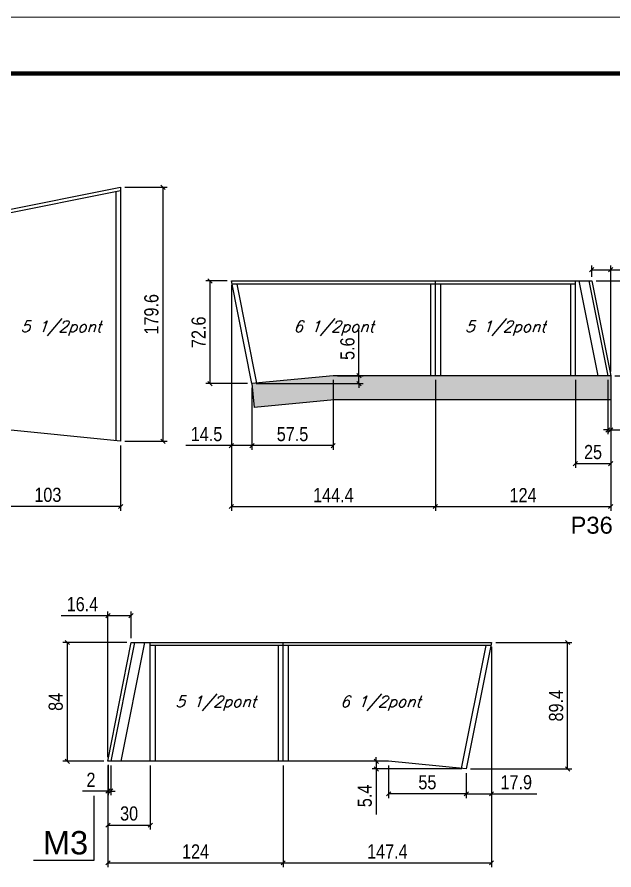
# Model space of a CAD drawing. Extents: x 3309 to 9590, y -2522 to 14608.
# Drawn here: x 7060 to 7482, y 9410 to 10014 of the extents above; entities that cross this region are included whole.
import ezdxf

# ---------------------------------------------------------------- set-up
doc = ezdxf.new("R2010")
doc.units = 0
doc.linetypes.add('DASHED', pattern=[0.75, 0.5, -0.25])
for name, color, linetype in [('5', 5, 'Continuous'), ('COTA', 241, 'Continuous'), ('NOMENCLATURA', 7, 'Continuous'), ('Painéis', 200, 'Continuous'), ('SARR_2.2x7', 40, 'Continuous'), ('SARR_3.5x7', 81, 'Continuous'), ('texto', 7, 'Continuous')]:
    doc.layers.add(name, color=color, linetype=linetype)
doc.layers.add('Folhas', color=255, linetype='Continuous', lineweight=9)
doc.layers.add('SARRAFO DE PRESSAO', color=251, linetype='DASHED', lineweight=9)
doc.styles.add('COTA TECNICA', font='techl___.ttf', dxfattribs={"height": 10})
doc.styles.add('Romans', font='romans.shx')
doc.styles.get("Standard").update_dxf_attribs({"font": 'arial.ttf'})
doc.dimstyles.new('PAINEL', dxfattribs={"dimtxt": 10, "dimasz": 3, "dimexe": 3, "dimexo": 3, "dimgap": 3, "dimtad": 1, "dimdec": 1, "dimzin": 12, "dimdsep": 46, "dimtxsty": 'COTA TECNICA', "dimblk1": 'OBLIQUE', "dimblk2": 'OBLIQUE', "dimsah": 1, "dimcen": 0.9, "dimclrd": 4, "dimclre": 4, "dimclrt": 240, "dimadec": 1, "dimazin": 3, "dimtfac": 1, "dimtdec": 1, "dimtmove": 0, "dimatfit": 3, "dimfxl": 1, "dimtolj": 1, "dimtzin": 12, "dimarcsym": 0})

# ---------------------------------------------------------------- blocks, each defined once
blk = doc.blocks.new('9999999999')
at = {"layer": 'Folhas'}
blk.add_lwpolyline([(98138.98, 34190.21), (99623.98, 34190.21), (99623.98, 35240.21), (98138.98, 35240.21)], close=True, dxfattribs=at)
at = {"layer": 'Folhas', "color": 30, "const_width": 3}
blk.add_lwpolyline([(98213.98, 34230.21), (99583.98, 34230.21), (99583.98, 35200.21), (98213.98, 35200.21)], close=True, dxfattribs=at)
blk = doc.blocks.new('_Oblique')
at = {"color": 0, "linetype": 'ByBlock', "lineweight": -2}
blk.add_line((-0.5, -0.5), (0.5, 0.5), dxfattribs=at)
blk = doc.blocks.new('*D659')
at = {"layer": 'COTA', "color": 4, "lineweight": -2, "transparency": 16777216}
for p, q in [((7030.14, 9720.84), (7030.14, 9664.37)), ((7133.14, 9710.54), (7133.14, 9664.37)), ((7133.14, 9667.37), (7030.14, 9667.37))]:
    blk.add_line(p, q, dxfattribs=at)
at = {"layer": 'Defpoints', "color": 0, "transparency": 16777216}
for p in [(7030.14, 9723.84), (7133.14, 9713.54), (7030.14, 9667.37)]:
    blk.add_point(p, dxfattribs=at)
at = {"layer": 'COTA', "color": 4, "lineweight": -2, "transparency": 16777216, "xscale": 3, "yscale": 3, "zscale": 3, "rotation": 180}
blk.add_blockref('_Oblique', (7030.14, 9667.37), dxfattribs=at)
at = {"layer": 'COTA', "color": 4, "lineweight": -2, "transparency": 16777216, "xscale": 3, "yscale": 3, "zscale": 3}
blk.add_blockref('_Oblique', (7133.14, 9667.37), dxfattribs=at)
at = {"layer": 'COTA', "color": 240, "transparency": 16777216, "insert": (7081.64, 9675.59), "char_height": 10, "attachment_point": 5, "style": 'COTA TECNICA'}
blk.add_mtext('\\A1;103', dxfattribs=at)
blk = doc.blocks.new('*D663')
at = {"layer": 'COTA', "color": 4, "lineweight": -2, "transparency": 16777216}
for p, q in [((7136.14, 9893.14), (7166.06, 9893.14)), ((7163.06, 9893.14), (7163.06, 9713.54)), ((7136.14, 9713.54), (7166.06, 9713.54))]:
    blk.add_line(p, q, dxfattribs=at)
at = {"layer": 'Defpoints', "color": 0, "transparency": 16777216}
for p in [(7133.14, 9893.14), (7133.14, 9713.54), (7163.06, 9713.54)]:
    blk.add_point(p, dxfattribs=at)
at = {"layer": 'COTA', "color": 4, "lineweight": -2, "transparency": 16777216, "xscale": 3, "yscale": 3, "zscale": 3}
for p, rotation in [((7163.06, 9893.14), 90), ((7163.06, 9713.54), 270)]:
    blk.add_blockref('_Oblique', p, dxfattribs=dict(at, rotation=rotation))
at = {"layer": 'COTA', "color": 240, "transparency": 16777216, "insert": (7154.93, 9803.34), "char_height": 10, "attachment_point": 5, "rotation": 90, "style": 'COTA TECNICA'}
blk.add_mtext('\\A1;179.6', dxfattribs=at)
blk = doc.blocks.new('*D669')
at = {"layer": 'COTA', "color": 4, "lineweight": -2, "transparency": 16777216}
for p, q in [((7211.45, 9823.92), (7211.45, 9664.37)), ((7355.8, 9756.92), (7355.8, 9664.37)), ((7211.45, 9667.37), (7355.8, 9667.37))]:
    blk.add_line(p, q, dxfattribs=at)
at = {"layer": 'Defpoints', "color": 0, "transparency": 16777216}
for p in [(7211.45, 9826.92), (7355.8, 9759.92), (7355.8, 9667.37)]:
    blk.add_point(p, dxfattribs=at)
at = {"layer": 'COTA', "color": 4, "lineweight": -2, "transparency": 16777216, "xscale": 3, "yscale": 3, "zscale": 3, "rotation": 180}
blk.add_blockref('_Oblique', (7211.45, 9667.37), dxfattribs=at)
at = {"layer": 'COTA', "color": 4, "lineweight": -2, "transparency": 16777216, "xscale": 3, "yscale": 3, "zscale": 3}
blk.add_blockref('_Oblique', (7355.8, 9667.37), dxfattribs=at)
at = {"layer": 'COTA', "color": 240, "transparency": 16777216, "insert": (7283.62, 9675.44), "char_height": 10, "attachment_point": 5, "style": 'COTA TECNICA'}
blk.add_mtext('\\A1;144.4', dxfattribs=at)
blk = doc.blocks.new('*D670')
at = {"layer": 'COTA', "color": 4, "lineweight": -2, "transparency": 16777216}
for p, q in [((7469.4, 9826.92), (7527.16, 9826.92)), ((7524.16, 9826.92), (7524.16, 9759.92)), ((7482.8, 9759.92), (7527.16, 9759.92))]:
    blk.add_line(p, q, dxfattribs=at)
at = {"layer": 'Defpoints', "color": 0, "transparency": 16777216}
for p in [(7466.4, 9826.92), (7479.8, 9759.92), (7524.16, 9759.92)]:
    blk.add_point(p, dxfattribs=at)
at = {"layer": 'COTA', "color": 4, "lineweight": -2, "transparency": 16777216, "xscale": 3, "yscale": 3, "zscale": 3}
for p, rotation in [((7524.16, 9826.92), 90), ((7524.16, 9759.92), 270)]:
    blk.add_blockref('_Oblique', p, dxfattribs=dict(at, rotation=rotation))
at = {"layer": 'COTA', "color": 240, "transparency": 16777216, "insert": (7516.06, 9793.42), "char_height": 10, "attachment_point": 5, "rotation": 90, "style": 'COTA TECNICA'}
blk.add_mtext('\\A1;67', dxfattribs=at)
blk = doc.blocks.new('*D672')
at = {"layer": 'COTA', "color": 4, "lineweight": -2, "transparency": 16777216}
for p, q in [((7211.45, 9823.92), (7211.45, 9707.44)), ((7225.97, 9751.28), (7225.97, 9707.44)), ((7211.45, 9710.44), (7179.35, 9710.44)), ((7225.97, 9710.44), (7211.45, 9710.44))]:
    blk.add_line(p, q, dxfattribs=at)
at = {"layer": 'Defpoints', "color": 0, "transparency": 16777216}
for p in [(7211.45, 9826.92), (7225.97, 9754.28), (7211.45, 9710.44)]:
    blk.add_point(p, dxfattribs=at)
at = {"layer": 'COTA', "color": 4, "lineweight": -2, "transparency": 16777216, "xscale": 3, "yscale": 3, "zscale": 3, "rotation": 180}
blk.add_blockref('_Oblique', (7211.45, 9710.44), dxfattribs=at)
at = {"layer": 'COTA', "color": 4, "lineweight": -2, "transparency": 16777216, "xscale": 3, "yscale": 3, "zscale": 3}
blk.add_blockref('_Oblique', (7225.97, 9710.44), dxfattribs=at)
at = {"layer": 'COTA', "color": 240, "transparency": 16777216, "insert": (7193.9, 9718.55), "char_height": 10, "attachment_point": 5, "style": 'COTA TECNICA'}
blk.add_mtext('\\A1;14.5', dxfattribs=at)
blk = doc.blocks.new('*D673')
at = {"layer": 'COTA', "color": 4, "lineweight": -2, "transparency": 16777216}
for p, q in [((7283.45, 9756.92), (7283.45, 9707.44)), ((7225.97, 9751.28), (7225.97, 9707.44)), ((7283.45, 9710.44), (7225.97, 9710.44))]:
    blk.add_line(p, q, dxfattribs=at)
at = {"layer": 'Defpoints', "color": 0, "transparency": 16777216}
for p in [(7225.97, 9754.28), (7283.45, 9759.92), (7225.97, 9710.44)]:
    blk.add_point(p, dxfattribs=at)
at = {"layer": 'COTA', "color": 4, "lineweight": -2, "transparency": 16777216, "xscale": 3, "yscale": 3, "zscale": 3, "rotation": 180}
blk.add_blockref('_Oblique', (7225.97, 9710.44), dxfattribs=at)
at = {"layer": 'COTA', "color": 4, "lineweight": -2, "transparency": 16777216, "xscale": 3, "yscale": 3, "zscale": 3}
blk.add_blockref('_Oblique', (7283.45, 9710.44), dxfattribs=at)
at = {"layer": 'COTA', "color": 240, "transparency": 16777216, "insert": (7254.71, 9718.55), "char_height": 10, "attachment_point": 5, "style": 'COTA TECNICA'}
blk.add_mtext('\\A1;57.5', dxfattribs=at)
blk = doc.blocks.new('*D674')
at = {"layer": 'COTA', "color": 4, "lineweight": -2, "transparency": 16777216}
for p, q in [((7208.45, 9826.92), (7193.43, 9826.92)), ((7196.43, 9754.28), (7196.43, 9826.92)), ((7222.97, 9754.28), (7193.43, 9754.28))]:
    blk.add_line(p, q, dxfattribs=at)
at = {"layer": 'Defpoints', "color": 0, "transparency": 16777216}
for p in [(7196.43, 9826.92), (7211.45, 9826.92), (7225.97, 9754.28)]:
    blk.add_point(p, dxfattribs=at)
at = {"layer": 'COTA', "color": 4, "lineweight": -2, "transparency": 16777216, "xscale": 3, "yscale": 3, "zscale": 3}
for p, rotation in [((7196.43, 9826.92), 90), ((7196.43, 9754.28), 270)]:
    blk.add_blockref('_Oblique', p, dxfattribs=dict(at, rotation=rotation))
at = {"layer": 'COTA', "color": 240, "transparency": 16777216, "insert": (7188.33, 9790.6), "char_height": 10, "attachment_point": 5, "rotation": 90, "style": 'COTA TECNICA'}
blk.add_mtext('\\A1;72.6', dxfattribs=at)
blk = doc.blocks.new('*D675')
at = {"layer": 'COTA', "color": 4, "lineweight": -2, "transparency": 16777216}
for p, q in [((7301.72, 9759.92), (7301.72, 9792.08)), ((7228.97, 9754.28), (7304.72, 9754.28)), ((7286.45, 9759.92), (7304.72, 9759.92)), ((7301.72, 9754.28), (7301.72, 9759.92)), ((7301.72, 9754.28), (7301.72, 9751.28))]:
    blk.add_line(p, q, dxfattribs=at)
at = {"layer": 'Defpoints', "color": 0, "transparency": 16777216}
for p in [(7225.97, 9754.28), (7283.45, 9759.92), (7301.72, 9759.92)]:
    blk.add_point(p, dxfattribs=at)
at = {"layer": 'COTA', "color": 4, "lineweight": -2, "transparency": 16777216, "xscale": 3, "yscale": 3, "zscale": 3}
for p, rotation in [((7301.72, 9759.92), 270), ((7301.72, 9754.28), 90)]:
    blk.add_blockref('_Oblique', p, dxfattribs=dict(at, rotation=rotation))
at = {"layer": 'COTA', "color": 240, "transparency": 16777216, "insert": (7293.61, 9779), "char_height": 10, "attachment_point": 5, "rotation": 90, "style": 'COTA TECNICA'}
blk.add_mtext('\\A1;5.6', dxfattribs=at)
blk = doc.blocks.new('*D676')
at = {"layer": 'COTA', "color": 4, "lineweight": -2, "transparency": 16777216}
for p, q in [((7466.4, 9829.92), (7466.4, 9837.87)), ((7466.4, 9834.87), (7479.8, 9834.87)), ((7479.8, 9762.92), (7479.8, 9837.87)), ((7479.8, 9834.87), (7512.34, 9834.87))]:
    blk.add_line(p, q, dxfattribs=at)
at = {"layer": 'Defpoints', "color": 0, "transparency": 16777216}
for p in [(7479.8, 9834.87), (7466.4, 9826.92), (7479.8, 9759.92)]:
    blk.add_point(p, dxfattribs=at)
at = {"layer": 'COTA', "color": 4, "lineweight": -2, "transparency": 16777216, "xscale": 3, "yscale": 3, "zscale": 3, "rotation": 180}
blk.add_blockref('_Oblique', (7466.4, 9834.87), dxfattribs=at)
at = {"layer": 'COTA', "color": 4, "lineweight": -2, "transparency": 16777216, "xscale": 3, "yscale": 3, "zscale": 3}
blk.add_blockref('_Oblique', (7479.8, 9834.87), dxfattribs=at)
at = {"layer": 'COTA', "color": 240, "transparency": 16777216, "insert": (7497.57, 9843.09), "char_height": 10, "attachment_point": 5, "style": 'COTA TECNICA'}
blk.add_mtext('\\A1;13.4', dxfattribs=at)
blk = doc.blocks.new('*D677')
at = {"layer": 'COTA', "color": 4, "lineweight": -2, "transparency": 16777216}
for p, q in [((7454.79, 9756.92), (7454.79, 9694.73)), ((7479.8, 9756.92), (7479.8, 9694.73)), ((7454.79, 9697.73), (7479.8, 9697.73))]:
    blk.add_line(p, q, dxfattribs=at)
at = {"layer": 'Defpoints', "color": 0, "transparency": 16777216}
for p in [(7454.79, 9759.92), (7479.8, 9759.92), (7479.8, 9697.73)]:
    blk.add_point(p, dxfattribs=at)
at = {"layer": 'COTA', "color": 4, "lineweight": -2, "transparency": 16777216, "xscale": 3, "yscale": 3, "zscale": 3, "rotation": 180}
blk.add_blockref('_Oblique', (7454.79, 9697.73), dxfattribs=at)
at = {"layer": 'COTA', "color": 4, "lineweight": -2, "transparency": 16777216, "xscale": 3, "yscale": 3, "zscale": 3}
blk.add_blockref('_Oblique', (7479.8, 9697.73), dxfattribs=at)
at = {"layer": 'COTA', "color": 240, "transparency": 16777216, "insert": (7467.29, 9705.84), "char_height": 10, "attachment_point": 5, "style": 'COTA TECNICA'}
blk.add_mtext('\\A1;25', dxfattribs=at)
blk = doc.blocks.new('*D684')
at = {"layer": 'COTA', "color": 4, "lineweight": -2, "transparency": 16777216}
for p, q in [((7355.8, 9756.92), (7355.8, 9664.37)), ((7479.8, 9756.92), (7479.8, 9664.37)), ((7355.8, 9667.37), (7479.8, 9667.37))]:
    blk.add_line(p, q, dxfattribs=at)
at = {"layer": 'Defpoints', "color": 0, "transparency": 16777216}
for p in [(7355.8, 9759.92), (7479.8, 9759.92), (7479.8, 9667.37)]:
    blk.add_point(p, dxfattribs=at)
at = {"layer": 'COTA', "color": 4, "lineweight": -2, "transparency": 16777216, "xscale": 3, "yscale": 3, "zscale": 3, "rotation": 180}
blk.add_blockref('_Oblique', (7355.8, 9667.37), dxfattribs=at)
at = {"layer": 'COTA', "color": 4, "lineweight": -2, "transparency": 16777216, "xscale": 3, "yscale": 3, "zscale": 3}
blk.add_blockref('_Oblique', (7479.8, 9667.37), dxfattribs=at)
at = {"layer": 'COTA', "color": 240, "transparency": 16777216, "insert": (7417.8, 9675.44), "char_height": 10, "attachment_point": 5, "style": 'COTA TECNICA'}
blk.add_mtext('\\A1;124', dxfattribs=at)
blk = doc.blocks.new('*D685')
at = {"layer": 'COTA', "color": 4, "lineweight": -2, "transparency": 16777216}
for p, q in [((7477.76, 9756.92), (7477.76, 9718.56)), ((7479.8, 9756.92), (7479.8, 9718.56)), ((7477.76, 9721.56), (7474.76, 9721.56)), ((7477.76, 9721.56), (7479.8, 9721.56)), ((7479.8, 9721.56), (7497.91, 9721.56))]:
    blk.add_line(p, q, dxfattribs=at)
at = {"layer": 'Defpoints', "color": 0, "transparency": 16777216}
for p in [(7477.76, 9759.92), (7479.8, 9759.92), (7479.8, 9721.56)]:
    blk.add_point(p, dxfattribs=at)
at = {"layer": 'COTA', "color": 4, "lineweight": -2, "transparency": 16777216, "xscale": 3, "yscale": 3, "zscale": 3}
blk.add_blockref('_Oblique', (7477.76, 9721.56), dxfattribs=at)
at = {"layer": 'COTA', "color": 4, "lineweight": -2, "transparency": 16777216, "xscale": 3, "yscale": 3, "zscale": 3, "rotation": 180}
blk.add_blockref('_Oblique', (7479.8, 9721.56), dxfattribs=at)
at = {"layer": 'COTA', "color": 240, "transparency": 16777216, "insert": (7491.85, 9729.56), "char_height": 10, "attachment_point": 5, "style": 'COTA TECNICA'}
blk.add_mtext('\\A1;2', dxfattribs=at)
blk = doc.blocks.new('*D690')
at = {"layer": 'COTA', "color": 4, "lineweight": -2, "transparency": 16777216}
for p, q in [((7124.13, 9484.2), (7124.13, 9412.34)), ((7248.13, 9484.2), (7248.13, 9412.34)), ((7124.13, 9415.34), (7248.13, 9415.34))]:
    blk.add_line(p, q, dxfattribs=at)
at = {"layer": 'Defpoints', "color": 0, "transparency": 16777216}
for p in [(7124.13, 9487.2), (7248.13, 9487.2), (7248.13, 9415.34)]:
    blk.add_point(p, dxfattribs=at)
at = {"layer": 'COTA', "color": 4, "lineweight": -2, "transparency": 16777216, "xscale": 3, "yscale": 3, "zscale": 3, "rotation": 180}
blk.add_blockref('_Oblique', (7124.13, 9415.34), dxfattribs=at)
at = {"layer": 'COTA', "color": 4, "lineweight": -2, "transparency": 16777216, "xscale": 3, "yscale": 3, "zscale": 3}
blk.add_blockref('_Oblique', (7248.13, 9415.34), dxfattribs=at)
at = {"layer": 'COTA', "color": 240, "transparency": 16777216, "insert": (7186.13, 9423.42), "char_height": 10, "attachment_point": 5, "style": 'COTA TECNICA'}
blk.add_mtext('\\A1;124', dxfattribs=at)
blk = doc.blocks.new('*D691')
at = {"layer": 'COTA', "color": 4, "lineweight": -2, "transparency": 16777216}
for p, q in [((7395.48, 9568.2), (7395.48, 9412.34)), ((7248.13, 9484.2), (7248.13, 9412.34)), ((7248.13, 9415.34), (7395.48, 9415.34))]:
    blk.add_line(p, q, dxfattribs=at)
at = {"layer": 'Defpoints', "color": 0, "transparency": 16777216}
for p in [(7395.48, 9571.2), (7248.13, 9487.2), (7395.48, 9415.34)]:
    blk.add_point(p, dxfattribs=at)
at = {"layer": 'COTA', "color": 4, "lineweight": -2, "transparency": 16777216, "xscale": 3, "yscale": 3, "zscale": 3, "rotation": 180}
blk.add_blockref('_Oblique', (7248.13, 9415.34), dxfattribs=at)
at = {"layer": 'COTA', "color": 4, "lineweight": -2, "transparency": 16777216, "xscale": 3, "yscale": 3, "zscale": 3}
blk.add_blockref('_Oblique', (7395.48, 9415.34), dxfattribs=at)
at = {"layer": 'COTA', "color": 240, "transparency": 16777216, "insert": (7321.81, 9423.42), "char_height": 10, "attachment_point": 5, "style": 'COTA TECNICA'}
blk.add_mtext('\\A1;147.4', dxfattribs=at)
blk = doc.blocks.new('*D697')
at = {"layer": 'COTA', "color": 4, "lineweight": -2, "transparency": 16777216}
for p, q in [((7124.13, 9484.2), (7124.13, 9438.98)), ((7154.13, 9484.2), (7154.13, 9438.98)), ((7124.13, 9441.98), (7154.13, 9441.98))]:
    blk.add_line(p, q, dxfattribs=at)
at = {"layer": 'Defpoints', "color": 0, "transparency": 16777216}
for p in [(7124.13, 9487.2), (7154.13, 9487.2), (7154.13, 9441.98)]:
    blk.add_point(p, dxfattribs=at)
at = {"layer": 'COTA', "color": 4, "lineweight": -2, "transparency": 16777216, "xscale": 3, "yscale": 3, "zscale": 3, "rotation": 180}
blk.add_blockref('_Oblique', (7124.13, 9441.98), dxfattribs=at)
at = {"layer": 'COTA', "color": 4, "lineweight": -2, "transparency": 16777216, "xscale": 3, "yscale": 3, "zscale": 3}
blk.add_blockref('_Oblique', (7154.13, 9441.98), dxfattribs=at)
at = {"layer": 'COTA', "color": 240, "transparency": 16777216, "insert": (7139.13, 9450.2), "char_height": 10, "attachment_point": 5, "style": 'COTA TECNICA'}
blk.add_mtext('\\A1;30', dxfattribs=at)
blk = doc.blocks.new('*D698')
at = {"layer": 'COTA', "color": 4, "lineweight": -2, "transparency": 16777216}
for p, q in [((7124.13, 9490.2), (7124.13, 9593.15)), ((7140.53, 9574.2), (7140.53, 9593.15)), ((7124.13, 9590.15), (7091.08, 9590.15)), ((7140.53, 9590.15), (7124.13, 9590.15))]:
    blk.add_line(p, q, dxfattribs=at)
at = {"layer": 'Defpoints', "color": 0, "transparency": 16777216}
for p in [(7124.13, 9590.15), (7140.53, 9571.2), (7124.13, 9487.2)]:
    blk.add_point(p, dxfattribs=at)
at = {"layer": 'COTA', "color": 4, "lineweight": -2, "transparency": 16777216, "xscale": 3, "yscale": 3, "zscale": 3, "rotation": 180}
blk.add_blockref('_Oblique', (7124.13, 9590.15), dxfattribs=at)
at = {"layer": 'COTA', "color": 4, "lineweight": -2, "transparency": 16777216, "xscale": 3, "yscale": 3, "zscale": 3}
blk.add_blockref('_Oblique', (7140.53, 9590.15), dxfattribs=at)
at = {"layer": 'COTA', "color": 240, "transparency": 16777216, "insert": (7106.11, 9598.26), "char_height": 10, "attachment_point": 5, "style": 'COTA TECNICA'}
blk.add_mtext('\\A1;16.4', dxfattribs=at)
blk = doc.blocks.new('*D699')
at = {"layer": 'COTA', "color": 4, "lineweight": -2, "transparency": 16777216}
for p, q in [((7322.65, 9484.2), (7322.65, 9461.18)), ((7377.6, 9478.81), (7377.6, 9461.18)), ((7377.6, 9464.18), (7322.65, 9464.18))]:
    blk.add_line(p, q, dxfattribs=at)
at = {"layer": 'Defpoints', "color": 0, "transparency": 16777216}
for p in [(7322.65, 9487.2), (7377.6, 9481.81), (7322.65, 9464.18)]:
    blk.add_point(p, dxfattribs=at)
at = {"layer": 'COTA', "color": 4, "lineweight": -2, "transparency": 16777216, "xscale": 3, "yscale": 3, "zscale": 3, "rotation": 180}
blk.add_blockref('_Oblique', (7322.65, 9464.18), dxfattribs=at)
at = {"layer": 'COTA', "color": 4, "lineweight": -2, "transparency": 16777216, "xscale": 3, "yscale": 3, "zscale": 3}
blk.add_blockref('_Oblique', (7377.6, 9464.18), dxfattribs=at)
at = {"layer": 'COTA', "color": 240, "transparency": 16777216, "insert": (7350.13, 9472.29), "char_height": 10, "attachment_point": 5, "style": 'COTA TECNICA'}
blk.add_mtext('\\A1;55', dxfattribs=at)
blk = doc.blocks.new('*D700')
at = {"layer": 'COTA', "color": 4, "lineweight": -2, "transparency": 16777216}
for p, q in [((7395.48, 9568.2), (7395.48, 9461.18)), ((7377.6, 9478.81), (7377.6, 9461.18)), ((7377.6, 9464.18), (7395.48, 9464.18)), ((7395.48, 9464.18), (7427.49, 9464.18))]:
    blk.add_line(p, q, dxfattribs=at)
at = {"layer": 'Defpoints', "color": 0, "transparency": 16777216}
for p in [(7395.48, 9571.2), (7377.6, 9481.81), (7395.48, 9464.18)]:
    blk.add_point(p, dxfattribs=at)
at = {"layer": 'COTA', "color": 4, "lineweight": -2, "transparency": 16777216, "xscale": 3, "yscale": 3, "zscale": 3, "rotation": 180}
blk.add_blockref('_Oblique', (7377.6, 9464.18), dxfattribs=at)
at = {"layer": 'COTA', "color": 4, "lineweight": -2, "transparency": 16777216, "xscale": 3, "yscale": 3, "zscale": 3}
blk.add_blockref('_Oblique', (7395.48, 9464.18), dxfattribs=at)
at = {"layer": 'COTA', "color": 240, "transparency": 16777216, "insert": (7412.99, 9472.28), "char_height": 10, "attachment_point": 5, "style": 'COTA TECNICA'}
blk.add_mtext('\\A1;17.9', dxfattribs=at)
blk = doc.blocks.new('*D701')
at = {"layer": 'COTA', "color": 4, "lineweight": -2, "transparency": 16777216}
for p, q in [((7398.48, 9571.2), (7452.31, 9571.2)), ((7449.31, 9481.81), (7449.31, 9571.2)), ((7380.6, 9481.81), (7452.31, 9481.81))]:
    blk.add_line(p, q, dxfattribs=at)
at = {"layer": 'Defpoints', "color": 0, "transparency": 16777216}
for p in [(7395.48, 9571.2), (7449.31, 9571.2), (7377.6, 9481.81)]:
    blk.add_point(p, dxfattribs=at)
at = {"layer": 'COTA', "color": 4, "lineweight": -2, "transparency": 16777216, "xscale": 3, "yscale": 3, "zscale": 3}
for p, rotation in [((7449.31, 9571.2), 90), ((7449.31, 9481.81), 270)]:
    blk.add_blockref('_Oblique', p, dxfattribs=dict(at, rotation=rotation))
at = {"layer": 'COTA', "color": 240, "transparency": 16777216, "insert": (7441.21, 9526.5), "char_height": 10, "attachment_point": 5, "rotation": 90, "style": 'COTA TECNICA'}
blk.add_mtext('\\A1;89.4', dxfattribs=at)
blk = doc.blocks.new('*D702')
at = {"layer": 'COTA', "color": 4, "lineweight": -2, "transparency": 16777216}
for p, q in [((7137.53, 9571.2), (7092.36, 9571.2)), ((7095.36, 9571.2), (7095.36, 9487.2)), ((7121.13, 9487.2), (7092.36, 9487.2))]:
    blk.add_line(p, q, dxfattribs=at)
at = {"layer": 'Defpoints', "color": 0, "transparency": 16777216}
for p in [(7140.53, 9571.2), (7095.36, 9487.2), (7124.13, 9487.2)]:
    blk.add_point(p, dxfattribs=at)
at = {"layer": 'COTA', "color": 4, "lineweight": -2, "transparency": 16777216, "xscale": 3, "yscale": 3, "zscale": 3}
for p, rotation in [((7095.36, 9571.2), 90), ((7095.36, 9487.2), 270)]:
    blk.add_blockref('_Oblique', p, dxfattribs=dict(at, rotation=rotation))
at = {"layer": 'COTA', "color": 240, "transparency": 16777216, "insert": (7087.27, 9529.2), "char_height": 10, "attachment_point": 5, "rotation": 90, "style": 'COTA TECNICA'}
blk.add_mtext('\\A1;84', dxfattribs=at)
blk = doc.blocks.new('*D703')
at = {"layer": 'COTA', "color": 4, "lineweight": -2, "transparency": 16777216}
for p, q in [((7313.96, 9487.2), (7313.96, 9490.2)), ((7319.65, 9487.2), (7310.96, 9487.2)), ((7313.96, 9487.2), (7313.96, 9481.81)), ((7374.6, 9481.81), (7310.96, 9481.81)), ((7313.96, 9481.81), (7313.96, 9449.54))]:
    blk.add_line(p, q, dxfattribs=at)
at = {"layer": 'Defpoints', "color": 0, "transparency": 16777216}
for p in [(7322.65, 9487.2), (7313.96, 9481.81), (7377.6, 9481.81)]:
    blk.add_point(p, dxfattribs=at)
at = {"layer": 'COTA', "color": 4, "lineweight": -2, "transparency": 16777216, "xscale": 3, "yscale": 3, "zscale": 3}
for p, rotation in [((7313.96, 9487.2), 270), ((7313.96, 9481.81), 90)]:
    blk.add_blockref('_Oblique', p, dxfattribs=dict(at, rotation=rotation))
at = {"layer": 'COTA', "color": 240, "transparency": 16777216, "insert": (7305.85, 9462.68), "char_height": 10, "attachment_point": 5, "rotation": 90, "style": 'COTA TECNICA'}
blk.add_mtext('\\A1;5.4', dxfattribs=at)
blk = doc.blocks.new('*D714')
at = {"layer": 'COTA', "color": 4, "lineweight": -2, "transparency": 16777216}
for p, q in [((7124.21, 9484.58), (7124.21, 9463.11)), ((7126.17, 9484.2), (7126.17, 9463.11)), ((7124.21, 9466.11), (7106.09, 9466.11)), ((7126.17, 9466.11), (7124.21, 9466.11)), ((7126.17, 9466.11), (7129.17, 9466.11))]:
    blk.add_line(p, q, dxfattribs=at)
at = {"layer": 'Defpoints', "color": 0, "transparency": 16777216}
for p in [(7124.21, 9487.58), (7126.17, 9487.2), (7124.21, 9466.11)]:
    blk.add_point(p, dxfattribs=at)
at = {"layer": 'COTA', "color": 4, "lineweight": -2, "transparency": 16777216, "xscale": 3, "yscale": 3, "zscale": 3}
blk.add_blockref('_Oblique', (7124.21, 9466.11), dxfattribs=at)
at = {"layer": 'COTA', "color": 4, "lineweight": -2, "transparency": 16777216, "xscale": 3, "yscale": 3, "zscale": 3, "rotation": 180}
blk.add_blockref('_Oblique', (7126.17, 9466.11), dxfattribs=at)
at = {"layer": 'COTA', "color": 240, "transparency": 16777216, "insert": (7112.15, 9474.11), "char_height": 10, "attachment_point": 5, "style": 'COTA TECNICA'}
blk.add_mtext('\\A1;2', dxfattribs=at)

msp = doc.modelspace()

# ---------------------------------------------------------------- hatches: boundary and pattern name
at = {"layer": 'COTA'}
h = msp.add_hatch(dxfattribs=at)
h.set_pattern_fill('AR-CONC', color=256, scale=0.03)
h.paths.add_polyline_path([(7479.8, 9742.92), (7479.8, 9759.92), (7283.45, 9759.92), (7225.97, 9754.28), (7227.63, 9737.37), (7284.28, 9742.92)])

# ---------------------------------------------------------------- linework, layer by layer
for p, q in [((7225.97, 9754.28), (7227.63, 9737.37)), ((7479.8, 9759.92), (7479.8, 9742.92)), ((7284.28, 9742.92), (7227.63, 9737.37)), ((7479.8, 9742.92), (7284.28, 9742.92))]:
    msp.add_line(p, q, dxfattribs=at)
at = {"layer": 'NOMENCLATURA', "linetype": 'Continuous'}
for p, q in [((7114.3, 9417.13), (7114.3, 9462.81)), ((7071.61, 9417.13), (7114.3, 9417.13))]:
    msp.add_line(p, q, dxfattribs=at)
at = {"layer": 'Painéis', "linetype": 'ByBlock'}
for p, q in [((6906.14, 9847.73), (7133.14, 9893.14)), ((7133.14, 9893.14), (7133.14, 9713.54)), ((7211.45, 9826.92), (7466.4, 9826.92)), ((7225.97, 9754.28), (7211.45, 9826.92)), ((7355.8, 9759.92), (7355.8, 9826.92)), ((7464.36, 9826.92), (7477.76, 9759.92)), ((7466.4, 9826.92), (7479.8, 9759.92)), ((7283.45, 9759.92), (7225.97, 9754.28)), ((7479.8, 9759.92), (7283.45, 9759.92)), ((7133.14, 9713.54), (7002.64, 9726.59)), ((7124.13, 9487.2), (7140.53, 9571.2)), ((7142.97, 9571.2), (7126.17, 9487.2)), ((7140.53, 9571.2), (7395.48, 9571.2)), ((7248.13, 9487.2), (7248.13, 9571.2)), ((7395.48, 9571.2), (7377.6, 9481.81)), ((7322.65, 9487.2), (7124.13, 9487.2)), ((7377.6, 9481.81), (7322.65, 9487.2))]:
    msp.add_line(p, q, dxfattribs=at)
at = {"layer": 'SARR_2.2x7', "linetype": 'Continuous'}
for p, q in [((7030.14, 9870.29), (7133.14, 9890.9)), ((7457.22, 9826.92), (7470.62, 9759.92)), ((7355.8, 9824.72), (7211.89, 9824.72)), ((7454.79, 9824.72), (7355.8, 9824.72)), ((7150.11, 9571.2), (7133.31, 9487.2)), ((7248.13, 9569), (7154.13, 9569)), ((7395.04, 9569), (7248.13, 9569))]:
    msp.add_line(p, q, dxfattribs=at)
at = {"layer": 'SARR_3.5x7'}
for p, q in [((7129.64, 9890.2), (7129.64, 9713.89)), ((7454.79, 9759.92), (7454.79, 9826.92)), ((7229.47, 9754.63), (7215.46, 9824.72)), ((7352.3, 9824.72), (7352.3, 9759.92)), ((7359.3, 9824.72), (7359.3, 9759.92)), ((7451.29, 9824.72), (7451.29, 9759.92)), ((7154.13, 9487.2), (7154.13, 9571.2)), ((7157.63, 9569), (7157.63, 9487.2)), ((7244.63, 9569), (7244.63, 9487.2)), ((7251.63, 9569), (7251.63, 9487.2)), ((7391.47, 9569), (7374.1, 9482.15))]:
    msp.add_line(p, q, dxfattribs=at)

# ---------------------------------------------------------------- block references
at = {"layer": 'SARRAFO DE PRESSAO', "color": 6, "linetype": 'ByBlock'}
msp.add_blockref('9999999999', (-91646.11, -25226.65), dxfattribs=at)

# ---------------------------------------------------------------- texts
at = {"layer": '5', "linetype": 'Continuous'}
msp.add_text('P36', height=12, rotation=359.99996, dxfattribs=at).set_placement((7451.42, 9648.17))
at = {"layer": 'NOMENCLATURA', "linetype": 'Continuous'}
msp.add_text('M3', height=16.5, dxfattribs=at).set_placement((7078.13, 9421.33))
at = {"layer": 'texto', "color": 2, "char_height": 8, "attachment_point": 5, "style": 'Romans'}
for s, insert in [('{\\Q19;\\C256;5 1/2pont}', (7090.92, 9793.42)), ('{\\Q19;\\C256;6 1/2pont}', (7283.84, 9793.42)), ('{\\Q19;\\C256;5 1/2pont}', (7405.29, 9793.42)), ('{\\Q19;\\C256;5 1/2pont}', (7200.4, 9528.1)), ('{\\Q19;\\C256;6 1/2pont}', (7316.95, 9528.1))]:
    msp.add_mtext(s, dxfattribs=dict(at, insert=insert))

# ---------------------------------------------------------------- dimensions: what is measured, and where the dimension line sits
at = {"layer": 'COTA'}
for base, p1, p2, picture, middle in [((7163.06, 9713.54), (7133.14, 9893.14), (7133.14, 9713.54), '*D663', (7154.93, 9803.34)), ((7196.43, 9826.92), (7225.97, 9754.28), (7211.45, 9826.92), '*D674', (7188.33, 9790.6)), ((7524.16, 9759.92), (7466.4, 9826.92), (7479.8, 9759.92), '*D670', (7516.06, 9793.42)), ((7301.72, 9759.92), (7225.97, 9754.28), (7283.45, 9759.92), '*D675', (7293.61, 9779)), ((7095.36, 9487.2), (7140.53, 9571.2), (7124.13, 9487.2), '*D702', (7087.27, 9529.2)), ((7449.31, 9571.2), (7377.6, 9481.81), (7395.48, 9571.2), '*D701', (7441.21, 9526.5)), ((7313.96, 9481.81), (7322.65, 9487.2), (7377.6, 9481.81), '*D703', (7305.85, 9462.68))]:
    dim = msp.add_linear_dim(base=base, p1=p1, p2=p2, angle=90, dimstyle='PAINEL', dxfattribs=at)
    dim.commit()
    dim.dimension.update_dxf_attribs({"geometry": picture, "text_midpoint": middle})
for base, p1, p2, picture, middle in [((7479.8, 9834.87), (7466.4, 9826.92), (7479.8, 9759.92), '*D676', (7497.57, 9843.09)), ((7211.45, 9710.44), (7225.97, 9754.28), (7211.45, 9826.92), '*D672', (7193.9, 9718.55)), ((7355.7976, 9667.3698), (7211.4466, 9826.919), (7355.7976, 9759.919), '*D669', (7283.6221, 9675.4429)), ((7225.97, 9710.44), (7283.45, 9759.92), (7225.97, 9754.28), '*D673', (7254.71, 9718.55)), ((7479.8, 9667.37), (7355.8, 9759.92), (7479.8, 9759.92), '*D684', (7417.8, 9675.44)), ((7479.8, 9697.73), (7454.79, 9759.92), (7479.8, 9759.92), '*D677', (7467.29, 9705.84)), ((7479.8, 9721.56), (7477.76, 9759.92), (7479.8, 9759.92), '*D685', (7491.85, 9729.56)), ((7030.14, 9667.37), (7133.14, 9713.54), (7030.14, 9723.84), '*D659', (7081.64, 9675.59)), ((7124.13, 9590.15), (7140.53, 9571.2), (7124.13, 9487.2), '*D698', (7106.11, 9598.26)), ((7395.48, 9464.18), (7377.6, 9481.81), (7395.48, 9571.2), '*D700', (7412.99, 9472.28)), ((7124.21, 9466.11), (7126.17, 9487.2), (7124.21, 9487.58), '*D714', (7112.15, 9474.11)), ((7248.13, 9415.34), (7124.13, 9487.2), (7248.13, 9487.2), '*D690', (7186.13, 9423.42)), ((7154.13, 9441.98), (7124.13, 9487.2), (7154.13, 9487.2), '*D697', (7139.13, 9450.2)), ((7322.6493, 9464.1779), (7377.604, 9481.8077), (7322.6493, 9487.1954), '*D699', (7350.1266, 9472.2875))]:
    dim = msp.add_linear_dim(base=base, p1=p1, p2=p2, dimstyle='PAINEL', dxfattribs=at)
    dim.commit()
    dim.dimension.update_dxf_attribs({"geometry": picture, "text_midpoint": middle})
dim = msp.add_linear_dim(base=(7395.4815, 9415.3433), p1=(7248.1305, 9487.1954), p2=(7395.4815, 9571.1954), dimstyle='PAINEL', override={"dimtmove": 1}, dxfattribs=at)
dim.commit()
dim.dimension.update_dxf_attribs({"geometry": '*D691', "text_midpoint": (7321.806, 9423.4164)})

doc.saveas('drawing.dxf')
